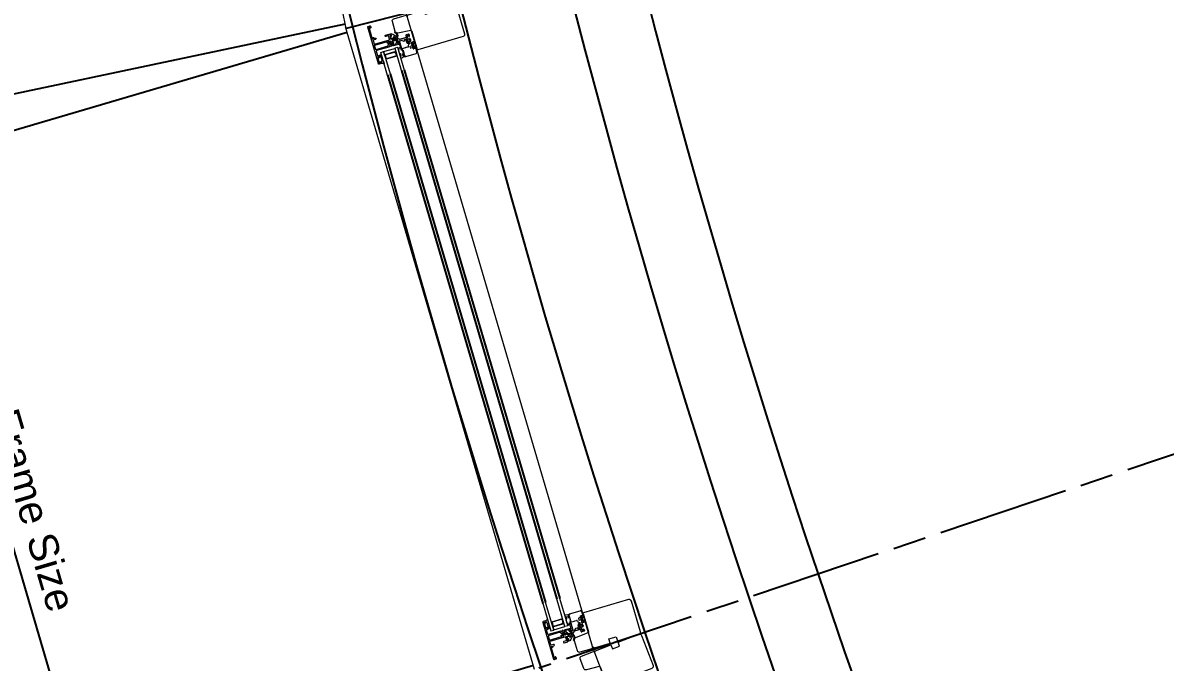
# Model space of a CAD drawing. Header units: inches. Extents: x 19267 to 40087, y 4081 to 15521.
# Drawn here: x 21843 to 23405, y 12666 to 13541 of the extents above; entities that cross this region are included whole.
import ezdxf

# ---------------------------------------------------------------- set-up
doc = ezdxf.new("R2010")
doc.units = ezdxf.units.IN
doc.header["$MEASUREMENT"] = 0
doc.linetypes.add('CENTERLINE', pattern=[30, 12, -1.5, 3, -1.5, 12])
doc.layers.get('DEFPOINTS').update_dxf_attribs({"color": 251})
doc.layers.add('20-TEXT', color=3, linetype='Continuous')
doc.layers.add('DWG', color=7, linetype='Continuous')
for name, color, linetype, lineweight in [('VELFAC_ALU', 4, 'Continuous', 0), ('VELFAC_COMPOSITE', 4, 'Continuous', 0), ('VELFAC_GASKET', 5, 'Continuous', 0), ('VELFAC_GLAZING', 5, 'Continuous', 0), ('VELFAC_GLAZING_BEAD', 5, 'Continuous', 0), ('VELFAC_WOOD', 2, 'Continuous', 0)]:
    doc.layers.add(name, color=color, linetype=linetype, lineweight=lineweight)
doc.styles.get("Standard").update_dxf_attribs({"font": 'arial.ttf'})
doc.dimstyles.new('20-TEXT', dxfattribs={"dimscale": 20, "dimtxt": 2, "dimasz": 2, "dimexe": 1, "dimexo": 1.5, "dimgap": 1, "dimtad": 1, "dimdec": 0, "dimzin": 0, "dimdsep": 46, "dimtxsty": 'Standard', "dimcen": 0.09, "dimadec": 4, "dimazin": 0, "dimtfac": 1, "dimtdec": 0, "dimtofl": 0, "dimtmove": 0, "dimatfit": 3, "dimfxl": 1, "dimtolj": 1, "dimtzin": 0, "dimarcsym": 0})

# ---------------------------------------------------------------- blocks, each defined once
blk = doc.blocks.new('*D33')
at = {"layer": '20-TEXT', "color": 0, "lineweight": -2, "transparency": 16777216}
for p, q in [((22075.4, 14429.8), (21068.3, 14090.6)), ((22242.6, 10666.4), (21100, 14059.1)), ((23243.6, 10961.3), (22236.4, 10622.1))]:
    blk.add_line(p, q, dxfattribs=at)
at = {"layer": '20-TEXT', "color": 0, "transparency": 16777216}
for points in [[(21106.3, 14061.2), (21093.7, 14056.9), (21087.3, 14097)], [(22248.9, 10668.5), (22236.3, 10664.2), (22255.4, 10628.5)]]:
    blk.add_solid(points, dxfattribs=at)
at = {"layer": 'DEFPOINTS', "color": 0, "transparency": 16777216}
for p in [(22103.9, 14439.3), (21087.3, 14097), (23272, 10970.8)]:
    blk.add_point(p, dxfattribs=at)
at = {"layer": '20-TEXT', "color": 0, "transparency": 16777216, "insert": (21715.1, 12377.5), "char_height": 40, "attachment_point": 5, "rotation": 288.6124}
blk.add_mtext('\\A1;3660 Structural Opening', dxfattribs=at)
blk = doc.blocks.new('*D28')
at = {"layer": '20-TEXT', "color": 0, "lineweight": -2, "transparency": 16777216}
for p, q in [((22097.2, 14424.8), (21444.6, 14287.2)), ((21472.4, 14252.2), (21642.4, 13445.1)), ((22283.8, 13539.4), (21631.1, 13401.8))]:
    blk.add_line(p, q, dxfattribs=at)
at = {"layer": '20-TEXT', "color": 0, "transparency": 16777216}
for points in [[(21478.9, 14253.6), (21465.9, 14250.9), (21464.1, 14291.4)], [(21649, 13446.5), (21635.9, 13443.7), (21650.7, 13406)]]:
    blk.add_solid(points, dxfattribs=at)
at = {"layer": 'DEFPOINTS', "color": 0, "transparency": 16777216}
for p in [(22126.6, 14430.9), (22313.1, 13545.5), (21650.7, 13406)]:
    blk.add_point(p, dxfattribs=at)
at = {"layer": '20-TEXT', "color": 0, "transparency": 16777216, "insert": (21597.2, 13857.1), "char_height": 40, "attachment_point": 5, "rotation": 281.8979}
blk.add_mtext('\\A1;904 Frame Size', dxfattribs=at)
blk = doc.blocks.new('*D29')
at = {"layer": '20-TEXT', "color": 0, "lineweight": -2, "transparency": 16777216}
for p, q in [((22286.6, 13527.9), (21656.1, 13342.6)), ((21686.5, 13309.9), (21918.6, 12520.4)), ((22541.3, 12661.7), (21910.7, 12476.4))]:
    blk.add_line(p, q, dxfattribs=at)
at = {"layer": '20-TEXT', "color": 0, "transparency": 16777216}
for points in [[(21692.9, 13311.7), (21680.1, 13308), (21675.2, 13348.2)], [(21925, 12522.3), (21912.2, 12518.5), (21929.9, 12482)]]:
    blk.add_solid(points, dxfattribs=at)
at = {"layer": 'DEFPOINTS', "color": 0, "transparency": 16777216}
for p in [(22315.4, 13536.4), (22570, 12670.2), (21929.9, 12482)]:
    blk.add_point(p, dxfattribs=at)
at = {"layer": '20-TEXT', "color": 0, "transparency": 16777216, "insert": (21841.6, 12926.6), "char_height": 40, "attachment_point": 5, "rotation": 286.3803}
blk.add_mtext('\\A1;904 Frame Size', dxfattribs=at)

msp = doc.modelspace()

# ---------------------------------------------------------------- hatches: boundary and pattern name
at = {"layer": 'VELFAC_COMPOSITE'}
h = msp.add_hatch(color=8, dxfattribs=at)
h.paths.add_polyline_path([(22350.1, 13510.1, -0.520567), (22348.1, 13511.6), (22348.2, 13512, 0.520567), (22347.4, 13512.7), (22345.7, 13512.1, -0.131652), (22345.5, 13512.1), (22345.2, 13512.2, -0.414214), (22345, 13512.6), (22345.2, 13513.5, -0.414214), (22345.5, 13513.7), (22345.7, 13513.7, 1.69614), (22345.9, 13514.7), (22345.8, 13514.7, -0.414214), (22345.6, 13515.1), (22345.8, 13515.9, -0.414214), (22346.1, 13516.2), (22346.5, 13516.1, -0.131652), (22346.6, 13516), (22347.9, 13514.8, 0.57735), (22348.7, 13515), (22349.2, 13516.7, -0.267949), (22350.5, 13518.2), (22351.5, 13518.4, 0.267949), (22351.7, 13518.7, -0.267949), (22351.9, 13518.9), (22355.3, 13519.9, -0.176327), (22356, 13519.8), (22358.1, 13518.9, 0.176327), (22359.5, 13518.8), (22367.3, 13521.1, 0.414214), (22367.7, 13521.7), (22367, 13524.1, -0.414214), (22367.3, 13524.8), (22370.7, 13525.8, -0.414214), (22371.3, 13525.4), (22371.7, 13523.9, -0.342001), (22371.3, 13522.7, -0.490311), (22371, 13522.8), (22370.7, 13523.7, 0.414214), (22370.1, 13524), (22369.2, 13523.8, 0.414214), (22368.8, 13523.1), (22369.8, 13520, 0.198912), (22370.2, 13519.4), (22371.7, 13518.6, 0.668179), (22372.1, 13518.9), (22372, 13519.6, -0.490311), (22372.1, 13519.8, -0.342001), (22373.1, 13519.1), (22373.6, 13517.5, -0.414214), (22373.3, 13516.9), (22370.3, 13516.1, -0.198912), (22369.5, 13516.1), (22368.7, 13516.6, -0.198912), (22368.6, 13516.7), (22368.6, 13516.9, -0.414214), (22368.7, 13517.2), (22369.6, 13517.4, 0.668179), (22369.7, 13518), (22368.7, 13518.5, -0.148291), (22368.3, 13518.9, 0.357756), (22367.7, 13519.2), (22365.3, 13518.4, 0.414214), (22365.1, 13518.1), (22365.4, 13517.2, -0.414214), (22365.2, 13516.8), (22363, 13516.2, -0.349216), (22362.6, 13516.3), (22362.1, 13517.3, 0.349216), (22361.8, 13517.4), (22355.4, 13515.5, 0.414214), (22354.7, 13514.3), (22354.9, 13513.6, 0.414214), (22355.6, 13513.3), (22357, 13513.7, -0.414214), (22357.6, 13513.4), (22357.7, 13513.1, -0.414214), (22357.2, 13512.2)])
h.paths.add_polyline_path([(22353.7, 13513.5), (22353.5, 13514, -0.414214), (22355, 13516.7), (22355.6, 13516.9, 1), (22355.2, 13518.3), (22351.3, 13517.1, 0.267949), (22350.3, 13516), (22349.5, 13512.7), (22349.4, 13512.2, 0.520567), (22350.3, 13511.5), (22353, 13512.3, 0.414214)], flags=16)
h = msp.add_hatch(color=8, dxfattribs=at)
h.paths.add_polyline_path([(22584.9, 12711, 0.520567), (22584.2, 12708.7), (22584.4, 12708.4, -0.520567), (22584.1, 12707.5), (22582.4, 12707, 0.131652), (22582.2, 12706.9), (22582, 12706.6, 0.414214), (22582, 12706.2), (22582.7, 12705.6, 0.414214), (22583.1, 12705.6), (22583.2, 12705.7, -1.69614), (22583.9, 12705), (22583.8, 12704.8, 0.414214), (22583.8, 12704.4), (22584.5, 12703.8, 0.414214), (22584.9, 12703.8), (22585.2, 12704.1, 0.131652), (22585.3, 12704.2), (22585.7, 12705.9, -0.57735), (22586.5, 12706.2), (22587.8, 12705, 0.267949), (22589.7, 12704.5), (22590.6, 12704.8, -0.267949), (22590.9, 12704.7, 0.267949), (22591.2, 12704.6), (22594.6, 12705.6, 0.176327), (22595.2, 12706.1), (22596.5, 12708, -0.176327), (22597.6, 12708.8), (22605.4, 12711.1, -0.414214), (22606.1, 12710.8), (22606.8, 12708.4, 0.414214), (22607.4, 12708), (22610.7, 12709, 0.414214), (22611.1, 12709.6), (22610.6, 12711.2, 0.342001), (22609.6, 12711.9, 0.490311), (22609.4, 12711.7), (22609.7, 12710.8, -0.414214), (22609.4, 12710.2), (22608.4, 12709.9, -0.414214), (22607.8, 12710.2), (22606.8, 12713.4, -0.198912), (22606.9, 12714.2), (22607.7, 12715.6, -0.668179), (22608.3, 12715.6), (22608.5, 12714.9, 0.490311), (22608.8, 12714.8, 0.342001), (22609.2, 12716), (22608.8, 12717.5, 0.414214), (22608.1, 12717.9), (22605.2, 12717, 0.198912), (22604.6, 12716.5), (22604.1, 12715.7, 0.198912), (22604.1, 12715.5), (22604.2, 12715.3, 0.414214), (22604.4, 12715.2), (22605.4, 12715.5, -0.668179), (22605.7, 12715), (22605.2, 12714.1, 0.148291), (22605.1, 12713.5, -0.357756), (22604.7, 12713), (22602.3, 12712.3, -0.414214), (22601.9, 12712.5), (22601.6, 12713.3, 0.414214), (22601.3, 12713.5), (22599.1, 12712.9, 0.349216), (22598.9, 12712.6), (22599, 12711.5, -0.349216), (22598.7, 12711.2), (22592.4, 12709.4, -0.414214), (22591.2, 12710), (22591, 12710.7, -0.414214), (22591.3, 12711.3), (22592.7, 12711.8, 0.414214), (22593.1, 12712.4), (22593, 12712.6, 0.414214), (22592.1, 12713.1)])
h.paths.add_polyline_path([(22589.8, 12710.1), (22590, 12709.6, 0.414214), (22592.7, 12708.2), (22593.3, 12708.3, -1), (22593.7, 12707), (22589.8, 12705.8, -0.267949), (22588.3, 12706.2), (22585.8, 12708.5), (22585.6, 12708.9, -0.520567), (22585.9, 12710), (22588.6, 12710.8, -0.414214)], flags=16)

# ---------------------------------------------------------------- linework, layer by layer
at = {"color": 1, "linetype": 'CENTERLINE', "ltscale": 15}
for p, q in [((25827.7, 14426), (22285.2, 13533.6)), ((25827.7, 13762.6), (22548.7, 12658.2))]:
    msp.add_line(p, q, dxfattribs=at)
at = {"color": 1, "ltscale": 30}
for centre, radius, start, end in [((33681.2, 16406.8), 11343.6, 189.6455, 207.5734), ((33655.9, 16397.9), 11416.8, 189.62284, 207.59324), ((33656.6, 16398.1), 11567.6, 189.62305, 207.59259), ((33644.9, 16395.2), 11705.5, 189.61836, 207.60653)]:
    msp.add_arc(centre, radius, start, end, dxfattribs=at)
at = {"layer": 'DWG', "ltscale": 5}
for p, q in [((22341.7, 13470.3), (22554.3, 12746.9)), ((22345.5, 13471.4), (22558.1, 12748)), ((22360.8, 13475.9), (22573.4, 12752.5)), ((22364.7, 13477.1), (22577.3, 12753.6))]:
    msp.add_line(p, q, dxfattribs=at)
at = {"layer": 'VELFAC_ALU'}
for p, q in [((22095.8, 14432.9), (22284.5, 13535.8)), ((22623.6, 12683.4), (22367, 13556.6)), ((22543, 12656.3), (22284.5, 13535.8)), ((22623.6, 12683.4), (22947.6, 11833))]:
    msp.add_line(p, q, dxfattribs=at)
for points in [[(22343.6, 13508.2), (22326.7, 13503.3, 0.414214), (22326.4, 13502.6), (22328.2, 13496.4, 0.414214), (22328.8, 13496.1), (22330.5, 13496.5, -0.414214), (22330.8, 13496.3), (22331.2, 13495.2, -0.341999), (22330.7, 13494, -0.490314), (22330.4, 13494.1), (22330.2, 13494.9, 0.414214), (22330, 13495.1), (22328.7, 13494.7, 0.414214), (22328.4, 13494.1), (22330.6, 13486.4, 0.414214), (22331.2, 13486.1), (22332.5, 13486.4, 0.414214), (22332.6, 13486.7), (22332.4, 13487.5, -0.490314), (22332.6, 13487.8, -0.341999), (22333.6, 13487.1), (22333.9, 13485.9, -0.414214), (22333.7, 13485.5), (22330.6, 13484.6, -0.414214), (22329.4, 13485.3), (22314.7, 13535.2, -0.414214), (22315.4, 13536.4), (22317.8, 13537.1, -0.414214), (22318.4, 13536.8), (22318.9, 13535.3, -0.341999), (22318.4, 13534.2, -0.490314), (22318.1, 13534.3), (22317.7, 13535.8, 0.414214), (22317.4, 13536), (22316.4, 13535.6, 0.414214), (22316.2, 13535.4), (22321, 13519.3, 0.414214), (22321.2, 13519.1), (22322.3, 13519.5, 0.414214), (22322.4, 13519.7), (22322, 13521.2, -0.490314), (22322.2, 13521.4, -0.341999), (22323.2, 13520.7), (22323.3, 13520.3, 0.414214), (22323.9, 13519.9), (22325, 13520.3, -1), (22325.5, 13518.6), (22322.4, 13517.7, 0.414214), (22322, 13517.1), (22323.4, 13512.6, 0.414214), (22324, 13512.2), (22344.3, 13518.2, 0.414214), (22344.7, 13518.8), (22343.3, 13523.4, 0.414214), (22342.7, 13523.7), (22339.6, 13522.8, -1), (22339.1, 13524.4), (22344, 13525.8, -0.198912), (22344.1, 13525.8), (22346.2, 13524.7, -0.341999), (22346.7, 13523.6, -0.490314), (22346.4, 13523.5), (22345.2, 13524.1, 0.668179), (22345, 13523.8), (22346.4, 13519, 0.414214), (22346.6, 13518.9), (22351.4, 13520.3, 0.668179), (22351.5, 13520.7), (22350.2, 13521.3, -0.490314), (22350.2, 13521.7, -0.341999), (22351.4, 13521.9), (22354, 13520.4, -0.668179), (22353.9, 13519.5), (22349.4, 13518.1, 0.267949), (22348.7, 13517.4), (22348.1, 13515, -0.57735), (22347.8, 13514.9), (22346.3, 13516.3, 0.57735), (22345.8, 13516.2), (22344.8, 13511.9, 0.760346), (22345.3, 13511.6, -0.171785), (22345.4, 13511.7), (22347, 13511.8, 0.267949), (22347.2, 13512, -0.957292), (22347.5, 13511.8), (22346.6, 13509, -0.493145), (22346.3, 13508.9), (22345.5, 13509.3, -0.315299), (22345.5, 13509.6), (22345.5, 13509.7, 0.414214), (22345.3, 13509.9), (22344.4, 13510.1), (22344, 13508.6, -0.267949)], [(22324.3, 13510.6), (22340.6, 13515.4, -0.414214), (22340.8, 13515.2), (22341.3, 13513.8, 0.414214), (22341.6, 13513.6), (22341.8, 13513.6, 0.267949), (22342, 13513.8), (22342.4, 13515.7, -0.267949), (22342.6, 13516), (22343.8, 13516.3, -0.57735), (22344.1, 13516.1), (22342.9, 13511.2, -0.267949), (22342.7, 13511.1), (22342.4, 13511, 0.414214), (22342.2, 13510.6), (22342.5, 13509.7, -0.414214), (22342.3, 13509.4), (22326, 13504.6, -0.414214), (22325.8, 13504.7), (22324.1, 13510.3, -0.414214)], [(22578.5, 12709.1), (22561.6, 12704.2, -0.414214), (22561, 12704.5), (22559.2, 12710.7, -0.414214), (22559.5, 12711.4), (22561.1, 12711.8, 0.414214), (22561.3, 12712.2), (22561, 12713.4, 0.341999), (22560, 12714.1, 0.490314), (22559.8, 12713.9), (22560, 12713, -0.414214), (22559.9, 12712.8), (22558.7, 12712.4, -0.414214), (22558, 12712.8), (22555.8, 12720.4, -0.414214), (22556.1, 12721.1), (22557.4, 12721.4, -0.414214), (22557.6, 12721.3), (22557.9, 12720.5, 0.490314), (22558.2, 12720.4, 0.341999), (22558.6, 12721.5), (22558.3, 12722.7, 0.414214), (22557.9, 12722.9), (22554.8, 12722, 0.414214), (22554.1, 12720.7), (22568.8, 12670.8, 0.414214), (22570, 12670.2), (22572.4, 12670.9, 0.414214), (22572.8, 12671.5), (22572.3, 12673, 0.341999), (22571.4, 12673.7, 0.490314), (22571.2, 12673.4), (22571.6, 12671.9, -0.414214), (22571.5, 12671.6), (22570.4, 12671.3, -0.414214), (22570.2, 12671.5), (22565.4, 12687.6, -0.414214), (22565.6, 12687.8), (22566.6, 12688.1, -0.414214), (22566.9, 12688), (22567.3, 12686.5, 0.490314), (22567.6, 12686.4, 0.341999), (22568.1, 12687.5), (22567.9, 12688, -0.414214), (22568.3, 12688.6), (22569.4, 12688.9, 1), (22568.9, 12690.6), (22565.8, 12689.7, -0.414214), (22565.2, 12690), (22563.8, 12694.5, -0.414214), (22564.2, 12695.1), (22584.5, 12701.1, -0.414214), (22585.1, 12700.8), (22586.5, 12696.3, -0.414214), (22586.1, 12695.6), (22583, 12694.7, 1), (22583.5, 12693.1), (22588.3, 12694.5, 0.198912), (22588.5, 12694.6), (22589.6, 12696.7, 0.341999), (22589.4, 12697.9, 0.490314), (22589.1, 12697.8), (22588.4, 12696.7, -0.668179), (22588.1, 12696.7), (22586.7, 12701.5, -0.414214), (22586.8, 12701.8), (22591.6, 12703.2, -0.668179), (22591.8, 12702.9), (22591.2, 12701.7, 0.490314), (22591.3, 12701.4, 0.341999), (22592.4, 12701.9), (22593.9, 12704.5, 0.668179), (22593.3, 12705.2), (22588.7, 12703.9, -0.267949), (22587.8, 12704.1), (22586, 12705.9, 0.57735), (22585.6, 12705.8), (22585.2, 12703.8, -0.57735), (22584.7, 12703.7), (22581.5, 12706.7, -0.760346), (22581.7, 12707.2, 0.171785), (22581.9, 12707.2), (22583.3, 12707.9, -0.267949), (22583.5, 12707.9, 0.957292), (22583.8, 12708.2), (22581.4, 12710.1, 0.493145), (22581.1, 12710), (22580.7, 12709.2, 0.315299), (22580.8, 12709), (22580.8, 12708.9, -0.414214), (22580.9, 12708.7), (22580.2, 12707.9), (22579, 12709, 0.267949)], [(22563.5, 12696.7), (22579.8, 12701.5, 0.414214), (22580, 12701.7), (22579.5, 12703.2, -0.414214), (22579.7, 12703.6), (22579.9, 12703.6, -0.267949), (22580.2, 12703.5), (22581.6, 12702.2, 0.267949), (22581.9, 12702.1), (22583, 12702.4, 0.57735), (22583.1, 12702.8), (22579.5, 12706.2, 0.267949), (22579.3, 12706.3), (22579, 12706.1, -0.414214), (22578.6, 12706.4), (22578.3, 12707.3, 0.414214), (22578.1, 12707.4), (22561.7, 12702.6, 0.414214), (22561.6, 12702.4), (22563.2, 12696.8, 0.414214)]]:
    msp.add_lwpolyline(points, format="xyb", close=True, dxfattribs=at)
at = {"layer": 'VELFAC_COMPOSITE'}
for p, q in [((22345.8, 13515.9), (22345.6, 13515.1)), ((22345.8, 13514.7), (22345.9, 13514.7)), ((22346.5, 13516.1), (22346.1, 13516.2)), ((22347.9, 13514.8), (22346.6, 13516)), ((22349.2, 13516.7), (22348.7, 13515)), ((22349.5, 13512.7), (22350.3, 13516)), ((22351.5, 13518.4), (22350.5, 13518.2)), ((22351.3, 13517.1), (22355.2, 13518.3)), ((22355.3, 13519.9), (22351.9, 13518.9)), ((22353.5, 13514), (22353.7, 13513.5)), ((22354.9, 13513.6), (22354.7, 13514.3)), ((22355.6, 13516.9), (22355, 13516.7)), ((22355.4, 13515.5), (22361.8, 13517.4)), ((22358.1, 13518.9), (22356, 13519.8)), ((22367.3, 13521.1), (22359.5, 13518.8)), ((22362.1, 13517.3), (22362.6, 13516.3)), ((22363, 13516.2), (22365.2, 13516.8)), ((22365.4, 13517.2), (22365.1, 13518.1)), ((22365.3, 13518.4), (22367.7, 13519.2)), ((22367, 13524.1), (22367.7, 13521.7)), ((22370.7, 13525.8), (22367.3, 13524.8)), ((22368.6, 13516.9), (22368.6, 13516.7)), ((22368.7, 13518.5), (22369.7, 13518)), ((22369.6, 13517.4), (22368.7, 13517.2)), ((22368.7, 13516.6), (22369.5, 13516.1)), ((22369.8, 13520), (22368.8, 13523.1)), ((22369.2, 13523.8), (22370.1, 13524)), ((22371.7, 13518.6), (22370.2, 13519.4)), ((22370.3, 13516.1), (22373.3, 13516.9)), ((22370.7, 13523.7), (22371, 13522.8)), ((22371.7, 13523.9), (22371.3, 13525.4)), ((22372, 13519.6), (22372.1, 13518.9)), ((22373.6, 13517.5), (22373.1, 13519.1)), ((22345.2, 13513.5), (22345, 13512.6)), ((22345.2, 13512.2), (22345.5, 13512.1)), ((22345.7, 13513.7), (22345.5, 13513.7)), ((22345.7, 13512.1), (22347.4, 13512.7)), ((22348.2, 13512), (22348.1, 13511.6)), ((22349.4, 13512.2), (22349.5, 13512.7)), ((22350.1, 13510.1), (22357.2, 13512.2)), ((22353, 13512.3), (22350.3, 13511.5)), ((22357, 13513.7), (22355.6, 13513.3)), ((22357.7, 13513.1), (22357.6, 13513.4)), ((22605.2, 12717), (22608.1, 12717.9)), ((22608.8, 12717.5), (22609.2, 12716)), ((22582, 12706.6), (22582.2, 12706.9)), ((22582.7, 12705.6), (22582, 12706.2)), ((22582.4, 12707), (22584.1, 12707.5)), ((22583.2, 12705.7), (22583.1, 12705.6)), ((22583.8, 12704.8), (22583.9, 12705)), ((22584.5, 12703.8), (22583.8, 12704.4)), ((22584.4, 12708.4), (22584.2, 12708.7)), ((22584.9, 12711), (22592.1, 12713.1)), ((22585.2, 12704.1), (22584.9, 12703.8)), ((22585.7, 12705.9), (22585.3, 12704.2)), ((22585.6, 12708.9), (22585.8, 12708.5)), ((22585.8, 12708.5), (22588.3, 12706.2)), ((22588.6, 12710.8), (22585.9, 12710)), ((22587.8, 12705), (22586.5, 12706.2)), ((22590.6, 12704.8), (22589.7, 12704.5)), ((22590, 12709.6), (22589.8, 12710.1)), ((22589.8, 12705.8), (22593.7, 12707)), ((22591, 12710.7), (22591.2, 12710)), ((22594.6, 12705.6), (22591.2, 12704.6)), ((22592.7, 12711.8), (22591.3, 12711.3)), ((22592.4, 12709.4), (22598.7, 12711.2)), ((22593.3, 12708.3), (22592.7, 12708.2)), ((22593, 12712.6), (22593.1, 12712.4)), ((22596.5, 12708), (22595.2, 12706.1)), ((22605.4, 12711.1), (22597.6, 12708.8)), ((22599, 12711.5), (22598.9, 12712.6)), ((22599.1, 12712.9), (22601.3, 12713.5)), ((22601.6, 12713.3), (22601.9, 12712.5)), ((22602.3, 12712.3), (22604.7, 12713)), ((22604.1, 12715.7), (22604.6, 12716.5)), ((22604.2, 12715.3), (22604.1, 12715.5)), ((22605.4, 12715.5), (22604.4, 12715.2)), ((22605.2, 12714.1), (22605.7, 12715)), ((22606.8, 12708.4), (22606.1, 12710.8)), ((22606.8, 12713.4), (22607.8, 12710.2)), ((22607.7, 12715.6), (22606.9, 12714.2)), ((22610.7, 12709), (22607.4, 12708)), ((22608.5, 12714.9), (22608.3, 12715.6)), ((22608.4, 12709.9), (22609.4, 12710.2)), ((22609.7, 12710.8), (22609.4, 12711.7)), ((22610.6, 12711.2), (22611.1, 12709.6))]:
    msp.add_line(p, q, dxfattribs=at)
for centre, radius, start, end in [((22345.9, 13515), 0.3, 166.3772, 256.3772), ((22346.1, 13514.1), 0.6, 227.4222, 105.3323), ((22346.1, 13515.9), 0.3, 76.3772, 166.3772), ((22346.4, 13515.8), 0.3, 46.3772, 76.3772), ((22348.3, 13515.1), 0.5, 226.3772, 346.3772), ((22351.1, 13516.3), 2, 106.3772, 166.3772), ((22351.7, 13515.7), 1.5, 106.3772, 166.3772), ((22351.4, 13518.7), 0.3, 286.3772, 346.3772), ((22352, 13518.6), 0.3, 106.3772, 166.3772), ((22355.6, 13514.6), 2.2, 106.3772, 196.3772), ((22355.7, 13514.6), 1, 106.3772, 196.3772), ((22355.4, 13517.6), 0.7, 286.3772, 106.3772), ((22355.6, 13518.9), 1, 66.3772, 106.3772), ((22358.9, 13520.7), 2, 246.3772, 286.3772), ((22361.9, 13517.1), 0.3, 29.3772, 106.3772), ((22362.9, 13516.5), 0.3, 209.3772, 286.3772), ((22365.4, 13518.2), 0.3, 106.3772, 196.3772), ((22365.1, 13517.1), 0.3, 286.3772, 16.3772), ((22367.4, 13524.3), 0.5, 106.3772, 196.3772), ((22367.2, 13521.6), 0.5, 286.3772, 16.3772), ((22367.9, 13518.7), 0.5, 27.6373, 106.3772), ((22369.2, 13519.4), 1, 207.6373, 241.3772), ((22368.8, 13517), 0.2, 106.3772, 196.3772), ((22368.8, 13516.8), 0.2, 196.3772, 241.3772), ((22369.3, 13523.3), 0.5, 106.3772, 196.3772), ((22370, 13517), 1, 241.3772, 286.3772), ((22369.5, 13517.7), 0.3, 286.3772, 61.3772), ((22370.7, 13520.3), 1, 196.3772, 241.3772), ((22370.3, 13523.6), 0.5, 16.3772, 106.3772), ((22370.8, 13525.3), 0.5, 16.3772, 106.3772), ((22371.2, 13522.9), 0.2, 196.3772, 300.8542), ((22370.8, 13523.6), 1, 300.8542, 16.3772), ((22371.9, 13518.8), 0.3, 241.3772, 16.3772), ((22372.2, 13519.6), 0.2, 91.9003, 196.3772), ((22372.2, 13518.8), 1, 16.3772, 91.9003), ((22373.1, 13517.4), 0.5, 286.3772, 16.3772), ((22345.3, 13512.5), 0.3, 166.3772, 256.3772), ((22345.5, 13513.4), 0.3, 76.3772, 166.3772), ((22345.6, 13512.4), 0.3, 256.3772, 286.3772), ((22347.6, 13512.1), 0.6, 356.3772, 106.3772), ((22349.6, 13511.6), 1.5, 176.3772, 286.3772), ((22350.1, 13512.2), 0.7, 176.3772, 286.3772), ((22352.7, 13513.2), 1, 286.3772, 16.3772), ((22355.4, 13513.8), 0.5, 196.3772, 286.3772), ((22357.1, 13513.2), 0.5, 16.3772, 106.3772), ((22357, 13512.9), 0.75, 286.3772, 16.3772), ((22608.3, 12717.4), 0.5, 16.3835, 106.3835), ((22582.2, 12706.4), 0.3, 136.3835, 226.3835), ((22582.5, 12706.7), 0.3, 106.3835, 136.3835), ((22582.9, 12705.8), 0.3, 226.3835, 316.3835), ((22583.8, 12705.5), 0.6, 287.4284, 165.3385), ((22584.1, 12704.6), 0.3, 136.3835, 226.3835), ((22585.4, 12709.6), 1.5, 106.3835, 216.3835), ((22583.9, 12708), 0.6, 286.3835, 36.3835), ((22584.7, 12704), 0.3, 226.3835, 316.3835), ((22585, 12704.3), 0.3, 316.3835, 346.3835), ((22586.1, 12709.3), 0.7, 106.3835, 216.3835), ((22586.2, 12705.8), 0.5, 46.3835, 166.3835), ((22589.1, 12706.4), 2, 226.3835, 286.3835), ((22589.3, 12707.3), 1.5, 226.3835, 286.3835), ((22588.9, 12709.8), 1, 16.3835, 106.3835), ((22592.1, 12710.3), 2.2, 196.3835, 286.3835), ((22590.7, 12704.5), 0.3, 46.3835, 106.3835), ((22591.4, 12710.9), 0.5, 106.3835, 196.3835), ((22591.1, 12704.9), 0.3, 226.3835, 286.3835), ((22592.1, 12710.3), 1, 196.3835, 286.3835), ((22592.3, 12712.4), 0.75, 16.3835, 106.3835), ((22592.6, 12712.2), 0.5, 286.3835, 16.3835), ((22593.5, 12707.7), 0.7, 286.3835, 106.3835), ((22594.4, 12706.6), 1, 286.3835, 326.3835), ((22598.2, 12706.9), 2, 106.3835, 146.3835), ((22598.7, 12711.5), 0.3, 286.3835, 3.3835), ((22599.2, 12712.6), 0.3, 106.3835, 183.3835), ((22601.4, 12713.3), 0.3, 16.3835, 106.3835), ((22602.2, 12712.6), 0.3, 196.3835, 286.3835), ((22604.3, 12715.6), 0.2, 151.3835, 196.3835), ((22604.4, 12715.4), 0.2, 196.3835, 286.3835), ((22605.5, 12716), 1, 106.3835, 151.3835), ((22604.6, 12713.5), 0.5, 286.3835, 5.1234), ((22606.1, 12713.6), 1, 151.3835, 185.1234), ((22605.4, 12715.2), 0.3, 331.3835, 106.3835), ((22605.6, 12710.6), 0.5, 16.3835, 106.3835), ((22607.8, 12713.7), 1, 151.3835, 196.3835), ((22607.2, 12708.5), 0.5, 196.3835, 286.3835), ((22608, 12715.5), 0.3, 16.3835, 151.3835), ((22608.3, 12710.4), 0.5, 196.3835, 286.3835), ((22608.7, 12715), 0.2, 196.3835, 300.8604), ((22608.3, 12715.7), 1, 300.8604, 16.3835), ((22609.6, 12711.7), 0.2, 91.9065, 196.3835), ((22609.2, 12710.7), 0.5, 286.3835, 16.3835), ((22609.7, 12710.9), 1, 16.3835, 91.9065), ((22610.5, 12710.2), 0.5, 286.3498, 16.3498), ((22610.6, 12709.5), 0.5, 286.3835, 16.3835)]:
    msp.add_arc(centre, radius, start, end, dxfattribs=at)
at = {"layer": 'VELFAC_GASKET'}
for p, q in [((22345.1, 13525.7), (22345.1, 13525.7)), ((22345.2, 13525.3), (22347.2, 13524.5)), ((22347, 13526.2), (22345.3, 13525.8)), ((22347.2, 13524.5), (22345.9, 13522.1)), ((22346.3, 13520.7), (22348, 13519.8)), ((22348.9, 13525.5), (22347, 13526.2)), ((22354.5, 13522), (22348.9, 13525.5)), ((22349.4, 13520.2), (22350.7, 13522.6)), ((22350.7, 13522.6), (22355.1, 13519.8)), ((22351.5, 13528.3), (22353.2, 13527)), ((22353.8, 13527.6), (22351.8, 13528.8)), ((22379.8, 13514.1), (22380.9, 13510.4)), ((22357.6, 13506.9), (22356.7, 13504.6)), ((22356.7, 13504.3), (22357.9, 13500)), ((22358.2, 13499.7), (22359.9, 13498.8)), ((22361.6, 13505.1), (22358.8, 13507.2)), ((22363.7, 13499.6), (22361.9, 13504.8)), ((22363, 13498.9), (22363.3, 13498.9)), ((22373.2, 13507.1), (22372.7, 13508.9)), ((22373, 13509.6), (22374.4, 13510)), ((22375.3, 13507.2), (22373.8, 13506.8)), ((22374.4, 13510), (22375.7, 13510.3)), ((22375, 13512.7), (22374.7, 13513.6)), ((22376.4, 13513.6), (22375, 13512.7)), ((22376.4, 13513.6), (22375, 13512.7)), ((22376.4, 13507.5), (22375.3, 13507.2)), ((22376.9, 13512.8), (22376.5, 13512.5)), ((22376.9, 13512.8), (22376.5, 13512.5)), ((22376.7, 13511.4), (22377.6, 13508.6)), ((22376.7, 13511.4), (22377.6, 13508.6)), ((22376.9, 13506.4), (22376.7, 13507)), ((22377.7, 13513.4), (22376.9, 13512.8)), ((22377.7, 13513.4), (22376.9, 13512.8)), ((22379.2, 13506.5), (22377.1, 13506.3)), ((22377.5, 13511.8), (22378.1, 13513)), ((22377.5, 13511.8), (22378.1, 13513)), ((22377.6, 13508.6), (22378.4, 13508.6)), ((22377.6, 13508.6), (22378.4, 13508.6)), ((22378.8, 13509.2), (22378.1, 13509.4)), ((22378.8, 13509.2), (22378.1, 13509.4)), ((22378.4, 13508.6), (22378.7, 13508.6)), ((22378.4, 13508.6), (22378.7, 13508.6)), ((22379.2, 13509.8), (22379.6, 13509.6)), ((22330.3, 13487.7), (22328.8, 13492.9)), ((22329.2, 13493.5), (22330.9, 13494)), ((22331.3, 13494.8), (22330.9, 13496.3)), ((22332.7, 13487.9), (22331, 13487.4)), ((22331.6, 13497), (22333.1, 13496.7)), ((22332, 13496.9), (22332.7, 13494.8)), ((22333.2, 13494.9), (22332.7, 13494.8)), ((22332.7, 13494.8), (22333.9, 13490.5)), ((22333, 13494.6), (22333.3, 13494.7)), ((22334, 13493.4), (22333, 13493.9)), ((22334, 13485.7), (22333.4, 13487.5)), ((22334.2, 13495.6), (22334.6, 13494.1)), ((22334.2, 13490.1), (22334.8, 13489.9)), ((22336.2, 13488.9), (22337.2, 13485.4)), ((22363.5, 13496.1), (22362.7, 13498.2)), ((22365.2, 13496.3), (22364.3, 13496)), ((22364.3, 13494.8), (22365.5, 13495.4)), ((22365.5, 13496.1), (22365.5, 13496.2)), ((22556.3, 12719.2), (22557.8, 12714)), ((22558.3, 12720.3), (22556.6, 12719.8)), ((22558.2, 12722.9), (22558.7, 12721.1)), ((22561.8, 12721.4), (22560.7, 12724.8)), ((22560.7, 12719.3), (22561.2, 12719.7)), ((22562, 12714.5), (22560.8, 12718.7)), ((22586.1, 12724.2), (22587.1, 12725.9)), ((22587.3, 12719.5), (22586.1, 12723.8)), ((22589.5, 12717.8), (22587.5, 12719.2)), ((22588.6, 12731.6), (22589.9, 12731.8)), ((22588.7, 12730.1), (22589.1, 12727.9)), ((22590.2, 12730.8), (22589.2, 12730.6)), ((22589.8, 12727.5), (22590, 12727.6)), ((22590.4, 12731.2), (22590.4, 12731)), ((22590.7, 12727.3), (22592, 12721.9)), ((22592, 12721.5), (22590.7, 12718.2)), ((22602.8, 12726.1), (22603.3, 12724.3)), ((22604.6, 12727.1), (22603.1, 12726.7)), ((22603.9, 12723.9), (22605.4, 12724.3)), ((22605.6, 12727.4), (22604.6, 12727.1)), ((22605.4, 12724.3), (22606.6, 12724.7)), ((22605.5, 12728.7), (22605.7, 12728.1)), ((22607.5, 12729.8), (22605.6, 12728.9)), ((22607.3, 12727.2), (22608, 12727.6)), ((22607.3, 12727.2), (22608, 12727.6)), ((22608.1, 12724.4), (22607.3, 12727.2)), ((22608.1, 12724.4), (22607.3, 12727.2)), ((22609, 12722.4), (22607.3, 12722.4)), ((22607.3, 12722.4), (22607.6, 12721.4)), ((22609, 12722.4), (22607.3, 12722.4)), ((22608, 12727.6), (22608.3, 12727.8)), ((22608, 12727.6), (22608.3, 12727.8)), ((22608.6, 12727.3), (22608.1, 12726.8)), ((22608.6, 12727.3), (22608.1, 12726.8)), ((22609, 12723.3), (22608.5, 12723.3)), ((22609, 12723.3), (22608.5, 12723.3)), ((22608.9, 12724.5), (22610.1, 12723.8)), ((22608.9, 12724.5), (22610.1, 12723.8)), ((22610, 12723.2), (22609, 12723.3)), ((22610, 12723.2), (22609, 12723.3)), ((22609.2, 12727.1), (22609.5, 12727.5)), ((22612.1, 12723.7), (22611, 12727.5)), ((22558.4, 12713.7), (22560.1, 12714.2)), ((22560.9, 12713.8), (22561.3, 12712.3)), ((22562.4, 12716.4), (22561.8, 12715.5)), ((22562.6, 12714.7), (22562, 12714.5)), ((22562.6, 12712.4), (22562, 12714.5)), ((22562.2, 12714.9), (22562.5, 12714.9)), ((22562.3, 12712), (22563.4, 12713.2)), ((22563.7, 12714.6), (22563.3, 12716.2)), ((22587.5, 12700), (22588.5, 12701.8)), ((22589.8, 12702.2), (22592.2, 12700.9)), ((22592.2, 12700.9), (22594.5, 12705.6)), ((22595.1, 12703.4), (22592.3, 12697.5)), ((22590.3, 12697.4), (22587.9, 12698.7)), ((22589, 12695.7), (22590.3, 12697.4)), ((22589.2, 12695.2), (22589.2, 12695.3)), ((22591.1, 12695.9), (22589.4, 12695.2)), ((22592.3, 12697.5), (22591.1, 12695.9)), ((22596, 12696.6), (22596.8, 12698.5)), ((22597.4, 12699), (22596.5, 12697)), ((22597.5, 12698.4), (22596.5, 12696.3))]:
    msp.add_line(p, q, dxfattribs=at)
for centre in [(22361.8, 13496.6), (22587.5, 12728.8)]:
    msp.add_circle(centre, 0.196, dxfattribs=at)
for centre, radius, start, end in [((22345.3, 13525.5), 0.3, 151.3772, 241.3772), ((22345.4, 13525.5), 0.3, 101.3772, 151.3772), ((22346.7, 13521.6), 1, 151.3772, 241.3772), ((22348.5, 13520.7), 1, 241.3772, 331.3772), ((22351.7, 13528.5), 0.3, 58.0741, 238.0741), ((22350.6, 13523.4), 4.5, 344.3507, 54.0741), ((22351.2, 13523.3), 5, 342.3466, 58.8425), ((22354.6, 13522.3), 0.3, 238.0741, 344.3507), ((22346.4, 13524.8), 10, 330.2231, 342.3466), ((22375.1, 13513.7), 0.375, 145.3966, 196.5931), ((22377.6, 13511.8), 3.54, 66.9449, 141.8806), ((22377.9, 13513.2), 2.14, 26.8043, 59.9741), ((22357.1, 13504.4), 0.5, 158.3448, 196.3772), ((22358.4, 13506.2), 1.05, 66.1203, 139.5439), ((22358.6, 13500.3), 0.799, 205.7357, 237.5288), ((22359.6, 13498.3), 0.5, 3.9484, 62.2599), ((22333.2, 13496.5), 27, 353.0429, 3.9484), ((22361.4, 13504.7), 0.5, 19.3549, 65.8167), ((22363.1, 13498.4), 0.5, 97.5709, 202.8634), ((22363.3, 13499.4), 0.5, 277.5709, 19.3549), ((22373.1, 13509.1), 0.5, 106.3772, 196.3772), ((22373.7, 13507.2), 0.5, 196.3772, 286.3772), ((22368.8, 13509.2), 7.16, 11.3832, 29.4842), ((22375.6, 13510.5), 0.2, 286.3772, 13.0873), ((22376.7, 13513.2), 0.462, 303.2433, 125.0337), ((22376.7, 13513.2), 0.462, 303.2433, 125.0337), ((22376.7, 13512.3), 0.3, 127.0692, 208.4624), ((22376.7, 13512.3), 0.3, 127.0692, 208.4624), ((22370.6, 13509), 6.64, 21.9851, 28.4624), ((22370.6, 13509), 6.64, 21.9851, 28.4624), ((22376.5, 13507.2), 0.327, 317.7784, 108.7441), ((22376.2, 13511.5), 4.59, 276.3296, 303.4585), ((22376.2, 13511.5), 4.59, 276.3296, 303.4585), ((22377, 13506.4), 0.167, 196.3772, 276.2358), ((22378.8, 13510.8), 1.59, 143.6475, 244.2397), ((22378.8, 13510.8), 1.59, 143.6475, 244.2397), ((22377.9, 13513.2), 0.3, 325.8912, 126.3772), ((22377.9, 13513.2), 0.3, 325.8912, 126.3772), ((22378.4, 13508.1), 0.5, 303.4585, 91.3772), ((22378.4, 13508.1), 0.5, 303.4585, 91.3772), ((22378.7, 13508.9), 0.3, 271.3772, 75.6606), ((22378.7, 13508.9), 0.3, 271.3772, 75.6606), ((22379, 13508.1), 1.6, 276.2358, 66.856), ((22379.8, 13510.7), 1.16, 259.5979, 345.1654), ((22329.3, 13493.1), 0.5, 106.3772, 196.3772), ((22330.8, 13487.9), 0.5, 196.3772, 286.3772), ((22331.4, 13496.4), 0.6, 76.3772, 196.3772), ((22330.7, 13494.6), 0.6, 286.3772, 13.6533), ((22332.9, 13487.3), 0.6, 16.3772, 106.3772), ((22333.2, 13494.2), 0.382, 116.3392, 245.2734), ((22332.7, 13495.2), 1.5, 16.3772, 76.3772), ((22331.1, 13490.4), 3.2, 309.1533, 354.8882), ((22333.3, 13494.8), 0.1, 301.3772, 106.3772), ((22334.9, 13490.8), 1, 196.3772, 225.8864), ((22334.2, 13493.9), 0.5, 250.3114, 16.3772), ((22334.2, 13485.8), 0.2, 196.3772, 288.247), ((22334.6, 13478.8), 6.73, 70.3752, 93.3465), ((22334.2, 13487.8), 2.22, 28.796, 75.2956), ((22337, 13485.3), 0.2, 235.4748, 16.3772), ((22361.3, 13493.1), 1.29, 173.1032, 203.2175), ((22360.3, 13492.7), 0.235, 203.243, 306.1194), ((22371.2, 13479), 17.2, 113.7745, 128.6687), ((22364, 13496.4), 0.535, 211.6988, 304.6794), ((22365.3, 13496.1), 0.221, 33.3888, 124.4529), ((22365.1, 13495.8), 0.562, 311.2437, 35.7847), ((22556.7, 12719.3), 0.5, 106.3835, 196.3835), ((22558.4, 12722.9), 0.2, 104.5137, 196.3835), ((22555, 12729), 6.73, 299.4142, 322.3855), ((22558.2, 12720.9), 0.6, 286.3835, 16.3835), ((22558.3, 12717.4), 3.2, 37.8725, 83.6074), ((22560.6, 12724.8), 0.2, 16.3835, 157.2859), ((22561.7, 12719), 1, 166.8743, 196.3835), ((22559.6, 12721.2), 2.22, 317.4651, 3.9647), ((22584.1, 12731.2), 0.235, 86.6413, 189.5177), ((22585.2, 12731.4), 1.29, 189.5432, 219.6575), ((22585.9, 12748.6), 17.2, 264.092, 278.9862), ((22563.4, 12713.3), 27, 28.8123, 39.7178), ((22586.9, 12723.9), 0.799, 155.2319, 187.025), ((22586.6, 12726.1), 0.5, 330.5008, 28.8123), ((22587.8, 12719.7), 0.5, 196.3835, 234.4159), ((22589.2, 12730.1), 0.535, 88.0813, 181.0618), ((22589.6, 12728), 0.5, 189.8973, 295.1898), ((22589.8, 12718.8), 1.05, 253.2168, 326.6404), ((22589.8, 12731.2), 0.562, 356.976, 81.517), ((22590.3, 12727.2), 0.5, 13.4058, 115.1898), ((22590.2, 12731), 0.221, 268.3078, 359.3719), ((22591.6, 12721.8), 0.5, 326.9439, 13.4058), ((22603.3, 12726.2), 0.5, 106.3835, 196.3835), ((22603.8, 12724.4), 0.5, 196.3835, 286.3835), ((22605.6, 12728.7), 0.167, 116.5249, 196.3835), ((22605.6, 12727.8), 0.327, 284.0166, 74.9823), ((22607.7, 12724), 4.59, 89.3022, 116.4311), ((22607.7, 12724), 4.59, 89.3022, 116.4311), ((22606.7, 12724.5), 0.2, 19.6734, 106.3835), ((22600.2, 12722), 7.16, 3.2765, 21.3775), ((22608.2, 12728.4), 1.6, 325.9047, 116.5249), ((22608, 12721.5), 0.375, 196.1676, 247.3641), ((22607.7, 12728.1), 0.5, 301.3835, 89.3022), ((22607.7, 12728.1), 0.5, 301.3835, 89.3022), ((22609, 12724.5), 3.54, 250.8801, 325.8158), ((22609.5, 12726), 1.59, 148.521, 249.1132), ((22609.5, 12726), 1.59, 148.521, 249.1132), ((22601.6, 12723.1), 6.64, 4.2983, 10.7756), ((22601.6, 12723.1), 6.64, 4.2983, 10.7756), ((22608.5, 12723.6), 0.3, 184.2983, 265.6915), ((22608.5, 12723.6), 0.3, 184.2983, 265.6915), ((22608.4, 12727.5), 0.3, 317.1001, 121.3835), ((22608.4, 12727.5), 0.3, 317.1001, 121.3835), ((22609, 12722.8), 0.462, 267.727, 89.5174), ((22609, 12722.8), 0.462, 267.727, 89.5174), ((22610.3, 12726.6), 1.16, 47.5953, 133.1628), ((22610, 12723.5), 0.3, 266.3835, 66.8695), ((22610, 12723.5), 0.3, 266.3835, 66.8695), ((22610, 12723.5), 2.14, 332.7866, 5.9564), ((22558.3, 12714.1), 0.5, 196.3835, 286.3835), ((22560.3, 12713.6), 0.6, 19.1074, 106.3835), ((22561.9, 12712.4), 0.6, 196.3835, 316.3835), ((22562.2, 12715.3), 0.382, 147.4873, 276.4215), ((22562.8, 12716.1), 0.5, 16.3835, 142.4492), ((22562.6, 12714.8), 0.1, 286.3835, 91.3835), ((22562.3, 12714.2), 1.5, 316.3835, 16.3835), ((22589.3, 12701.3), 1, 61.3835, 151.3835), ((22589.8, 12696.7), 10, 50.4141, 62.5376), ((22595.4, 12703.3), 0.3, 48.41, 154.6866), ((22592.6, 12700.1), 4.5, 338.6866, 48.41), ((22593, 12700.6), 5, 333.9182, 50.4141), ((22588.4, 12699.6), 1, 151.3835, 241.3835), ((22589.3, 12695.5), 0.3, 151.3835, 241.3835), ((22589.3, 12695.5), 0.3, 241.3835, 291.3835), ((22596.2, 12697.1), 0.3, 154.6529, 334.6529), ((22596.3, 12696.4), 0.3, 154.6866, 334.6866)]:
    msp.add_arc(centre, radius, start, end, dxfattribs=at)
at = {"layer": 'VELFAC_GLAZING', "linetype": 'Continuous'}
for p, q in [((22332.6, 13500.8), (22336.5, 13502)), ((22344.2, 13461.5), (22332.6, 13500.8)), ((22336.5, 13501.9), (22351.9, 13506.4)), ((22336.5, 13502), (22348, 13462.6)), ((22338.1, 13496.3), (22336.5, 13501.9)), ((22339.4, 13498.1), (22351.5, 13501.7)), ((22351.5, 13501.7), (22339.4, 13498.1)), ((22339.6, 13497.8), (22351.4, 13501.2)), ((22351.4, 13501.2), (22352.9, 13500.5)), ((22351.5, 13501.7), (22353.2, 13500.7)), ((22353.2, 13500.7), (22351.5, 13501.7)), ((22355.7, 13507.6), (22351.8, 13506.5)), ((22351.8, 13506.5), (22363.4, 13467.1)), ((22351.9, 13506.4), (22353.5, 13500.8)), ((22352.9, 13500.5), (22354.2, 13496)), ((22353.5, 13500.8), (22353.2, 13500.7)), ((22353.2, 13500.7), (22354.7, 13495.7)), ((22367.2, 13468.3), (22355.7, 13507.6)), ((22338.4, 13496.4), (22338.1, 13496.3)), ((22338.4, 13496.4), (22339.4, 13498.1)), ((22339.4, 13498.1), (22338.4, 13496.4)), ((22339.9, 13491.4), (22338.4, 13496.4)), ((22338.9, 13496.3), (22339.6, 13497.8)), ((22340.2, 13491.9), (22338.9, 13496.3)), ((22354.7, 13495.7), (22339.9, 13491.4)), ((22354.2, 13496), (22340.2, 13491.9)), ((22553.7, 12748.8), (22565.3, 12709.4)), ((22569.1, 12710.5), (22557.6, 12749.9)), ((22584.5, 12715.1), (22572.9, 12754.4)), ((22576.7, 12755.5), (22588.3, 12716.2)), ((22581, 12725.6), (22566.3, 12721.3)), ((22566.3, 12721.3), (22567.7, 12716.3)), ((22580.8, 12725.1), (22566.8, 12721)), ((22566.8, 12721), (22568.1, 12716.5)), ((22569.5, 12715.8), (22581.3, 12719.2)), ((22569.5, 12715.3), (22581.6, 12718.9)), ((22581.6, 12718.9), (22569.5, 12715.3)), ((22582.1, 12720.7), (22580.8, 12725.1)), ((22582.5, 12720.6), (22581, 12725.6)), ((22581.3, 12719.2), (22582.1, 12720.7)), ((22581.6, 12718.9), (22582.5, 12720.6)), ((22582.5, 12720.6), (22581.6, 12718.9)), ((22582.8, 12720.7), (22582.5, 12720.6)), ((22584.4, 12715.2), (22582.8, 12720.7)), ((22565.3, 12709.4), (22569.1, 12710.5)), ((22567.7, 12716.3), (22567.5, 12716.2)), ((22567.5, 12716.2), (22569.1, 12710.6)), ((22567.7, 12716.3), (22569.5, 12715.3)), ((22569.5, 12715.3), (22567.7, 12716.3)), ((22568.1, 12716.5), (22569.5, 12715.8)), ((22569.1, 12710.6), (22584.4, 12715.2)), ((22588.3, 12716.2), (22584.5, 12715.1))]:
    msp.add_line(p, q, dxfattribs=at)
at = {"layer": 'VELFAC_GLAZING_BEAD'}
for p, q in [((22355.1, 13514.7), (22355.2, 13514.4)), ((22358.3, 13516.3), (22355.4, 13515.3)), ((22356.5, 13513.8), (22356.9, 13513.9)), ((22361.3, 13506.1), (22358.3, 13516.3)), ((22367, 13518), (22367.9, 13514.8)), ((22368.6, 13517.9), (22368.5, 13518.4)), ((22369.4, 13515.3), (22368.6, 13517.9)), ((22371.6, 13515.4), (22370, 13514.9)), ((22370.4, 13513.5), (22371.6, 13513.8)), ((22372.8, 13516.8), (22372.3, 13516.6)), ((22374, 13514.5), (22373.4, 13516.4)), ((22375.6, 13510.9), (22374.7, 13513.8)), ((22357.6, 13513.6), (22359.9, 13505.7)), ((22364.5, 13506.5), (22361.9, 13505.8)), ((22362.6, 13498.3), (22363.1, 13497.1)), ((22363, 13504), (22364.7, 13498.1)), ((22364.3, 13497.7), (22363, 13498.7)), ((22366.1, 13507), (22364.5, 13506.5)), ((22366.7, 13507.2), (22366.1, 13507)), ((22366.7, 13495.2), (22381, 13499.4)), ((22369.4, 13508.2), (22366.9, 13507.4)), ((22370.1, 13508.2), (22369.6, 13508)), ((22370.2, 13509.5), (22370.4, 13508.8)), ((22372.2, 13513.5), (22372.3, 13513.2)), ((22377, 13506), (22375.6, 13510.9)), ((22379.5, 13506.3), (22377.6, 13505.7)), ((22382, 13501.3), (22380.8, 13505.6)), ((22364.9, 13496.2), (22365.7, 13496.5)), ((22366, 13496.3), (22366, 13495.6)), ((22590.8, 12732.6), (22605.2, 12736.8)), ((22607, 12735.8), (22608.3, 12731.5)), ((22589.1, 12727.7), (22588.9, 12729.1)), ((22590.2, 12729.1), (22589.7, 12727.7)), ((22589.9, 12730.7), (22590.7, 12731)), ((22590.8, 12731.3), (22590.5, 12731.9)), ((22592.5, 12723.2), (22590.8, 12729.1)), ((22593.1, 12712.2), (22590.8, 12720.1)), ((22592.3, 12720.5), (22595.3, 12710.3)), ((22595.2, 12721.9), (22592.6, 12721.1)), ((22596.7, 12722.3), (22595.2, 12721.9)), ((22597.4, 12722.5), (22596.7, 12722.3)), ((22600.1, 12723.1), (22597.6, 12722.4)), ((22600.7, 12723.5), (22600.3, 12723.4)), ((22601.6, 12722.5), (22601.4, 12723.2)), ((22603.9, 12719.2), (22605, 12719.5)), ((22604, 12717.1), (22604.7, 12714.5)), ((22605.9, 12718.2), (22604.3, 12717.8)), ((22605.4, 12720.2), (22605.3, 12720.5)), ((22605.4, 12729), (22606.8, 12724.2)), ((22607.6, 12730.2), (22605.7, 12729.6)), ((22606.8, 12724.2), (22607.7, 12721.2)), ((22607.7, 12717.7), (22607.2, 12717.6)), ((22607.4, 12720.2), (22608, 12718.3)), ((22591.7, 12709.9), (22591.6, 12710.2)), ((22592.3, 12711.4), (22592.8, 12711.6)), ((22595.3, 12710.3), (22592.3, 12709.5)), ((22603.5, 12713.6), (22602.5, 12716.7)), ((22604.7, 12714.5), (22604.9, 12714))]:
    msp.add_line(p, q, dxfattribs=at)
for centre, radius, start, end in [((22355.6, 13514.9), 0.5, 112.3772, 196.3772), ((22356.2, 13514.7), 1, 196.3772, 286.3772), ((22357.1, 13513.4), 0.5, 16.3772, 106.3772), ((22367.7, 13518.2), 0.751, 16.3772, 193.4868), ((22369.8, 13515.4), 2, 196.3772, 286.3772), ((22369.8, 13515.4), 0.5, 196.3772, 286.3772), ((22371.5, 13515.9), 0.5, 286.3772, 16.3772), ((22371.7, 13513.3), 0.5, 16.3772, 106.3772), ((22372.4, 13516.2), 0.5, 106.3772, 196.3772), ((22372.9, 13516.3), 0.5, 16.3772, 106.3772), ((22374.4, 13514.7), 0.5, 196.3772, 256.3772), ((22374.2, 13513.7), 0.5, 16.3772, 76.3772), ((22361.8, 13506.3), 2, 196.3772, 286.3772), ((22361.8, 13506.3), 0.5, 196.3772, 286.3772), ((22362.5, 13503.9), 0.5, 16.3772, 106.3772), ((22362.8, 13498.4), 0.3, 52.5108, 204.3772), ((22366.9, 13507.3), 0.2, 106.3772, 196.3772), ((22369.4, 13508), 0.2, 16.3772, 106.3772), ((22372.6, 13510.2), 2.5, 106.3772, 196.3772), ((22370, 13508.7), 0.5, 286.3772, 16.3772), ((22371.8, 13513.1), 0.5, 286.3772, 16.3772), ((22377.5, 13506.2), 0.5, 196.3772, 286.3772), ((22379.8, 13505.3), 1, 16.3772, 106.3772), ((22380.6, 13500.8), 1.5, 286.3772, 16.3772), ((22364.5, 13497.7), 1.5, 204.3772, 286.3772), ((22364.4, 13498), 0.3, 232.5108, 16.3772), ((22365.8, 13496.3), 0.2, 6.3772, 106.3772), ((22366.5, 13495.7), 0.5, 186.3772, 286.3772), ((22605.6, 12735.3), 1.5, 16.3835, 106.3835), ((22590.4, 12729.3), 1.5, 106.3835, 188.3835), ((22589.4, 12727.8), 0.3, 188.3835, 340.2499), ((22590.5, 12729), 0.3, 16.3835, 160.2499), ((22591, 12732.1), 0.5, 106.3835, 206.3835), ((22590.7, 12731.2), 0.2, 286.3835, 26.3835), ((22592.7, 12720.6), 2, 106.3835, 196.3835), ((22592, 12723), 0.5, 286.3835, 16.3835), ((22592.7, 12720.6), 0.5, 106.3835, 196.3835), ((22597.6, 12722.6), 0.2, 196.3835, 286.3835), ((22600.1, 12723.3), 0.2, 286.3835, 16.3835), ((22600.9, 12723), 0.5, 16.3835, 106.3835), ((22604, 12723.2), 2.5, 196.3835, 286.3835), ((22604.4, 12717.3), 2, 106.3835, 196.3835), ((22604.4, 12717.3), 0.5, 106.3835, 196.3835), ((22604.8, 12720.3), 0.5, 16.3835, 106.3835), ((22604.9, 12720), 0.5, 286.3835, 16.3835), ((22605.9, 12729.2), 0.5, 106.3835, 196.3835), ((22606.1, 12717.8), 0.5, 16.3835, 106.3835), ((22607, 12718), 0.5, 196.3835, 286.3835), ((22607.9, 12720.4), 0.5, 136.3835, 196.3835), ((22607.4, 12731.2), 1, 286.3835, 16.3835), ((22607.2, 12721.1), 0.5, 316.3835, 16.3835), ((22607.5, 12718.2), 0.5, 286.3835, 16.3835), ((22592.6, 12710.5), 1, 106.3835, 196.3835), ((22592.2, 12710), 0.5, 196.3835, 280.3835), ((22592.6, 12712), 0.5, 286.3835, 16.3835), ((22604.2, 12713.8), 0.751, 199.2739, 16.3835)]:
    msp.add_arc(centre, radius, start, end, dxfattribs=at)
at = {"layer": 'VELFAC_WOOD'}
for points in [[(22393.4, 13553.1), (22403.5, 13556), (22401.8, 13561.8), (22431, 13570.4, -0.414214), (22434.8, 13568.4), (22447.2, 13526.1, -0.414214), (22445.1, 13522.4), (22383.2, 13504.2), (22382.6, 13504.6), (22375.3, 13529.6, 0.387874), (22373.5, 13530.7), (22355.9, 13527.2, -0.387874), (22352.4, 13529.3), (22348.4, 13543, -0.414214), (22350.4, 13546.7), (22367.2, 13551.6), (22369.1, 13550.6), (22370.1, 13552.5), (22391.7, 13558.8)], [(22644.6, 12698.3), (22654.7, 12701.3), (22656.4, 12695.6), (22685.6, 12704.2, 0.414214), (22687.7, 12707.9), (22675.3, 12750.1, 0.414214), (22671.5, 12752.1), (22609.7, 12733.9), (22609.3, 12733.3), (22616.7, 12708.2, -0.387874), (22615.8, 12706.4), (22599.1, 12699.8, 0.387874), (22597.3, 12696.2), (22601.3, 12682.5, 0.414214), (22605.1, 12680.5), (22621.9, 12685.4), (22622.9, 12687.3), (22624.7, 12686.2), (22646.3, 12692.6)], [(22649.4, 12684.6), (22659.2, 12688.3), (22657.1, 12693.9), (22685.6, 12704.8, -0.414214), (22689.4, 12703), (22705.1, 12661.9, -0.414214), (22703.3, 12658), (22643.1, 12635.1), (22642.4, 12635.4), (22633.1, 12659.8, 0.387874), (22631.3, 12660.7), (22614, 12655.9, -0.387874), (22610.4, 12657.7), (22605.3, 12671, -0.414214), (22607.1, 12674.9), (22623.4, 12681.1), (22625.3, 12680.3), (22626.2, 12682.2), (22647.2, 12690.2)]]:
    msp.add_lwpolyline(points, format="xyb", close=True, dxfattribs=at)

# ---------------------------------------------------------------- dimensions: what is measured, and where the dimension line sits
at = {"layer": '20-TEXT'}
for p1, p2, distance, text, picture, middle in [((23272, 10970.8), (22103.9, 14439.3), 1072.7, '<> Structural Opening', '*D33', (21715.1, 12377.5)), ((22126.6, 14430.9), (22313.1, 13545.5), -677, '904 Frame Size', '*D28', (21597.2, 13857.1)), ((22315.4, 13536.4), (22570, 12670.2), -667.3, '904 Frame Size', '*D29', (21841.6, 12926.6))]:
    dim = msp.add_aligned_dim(p1=p1, p2=p2, distance=distance, text=text, dimstyle='20-TEXT', dxfattribs=at)
    dim.commit()
    dim.dimension.update_dxf_attribs({"geometry": picture, "text_midpoint": middle})

doc.saveas('drawing.dxf')
